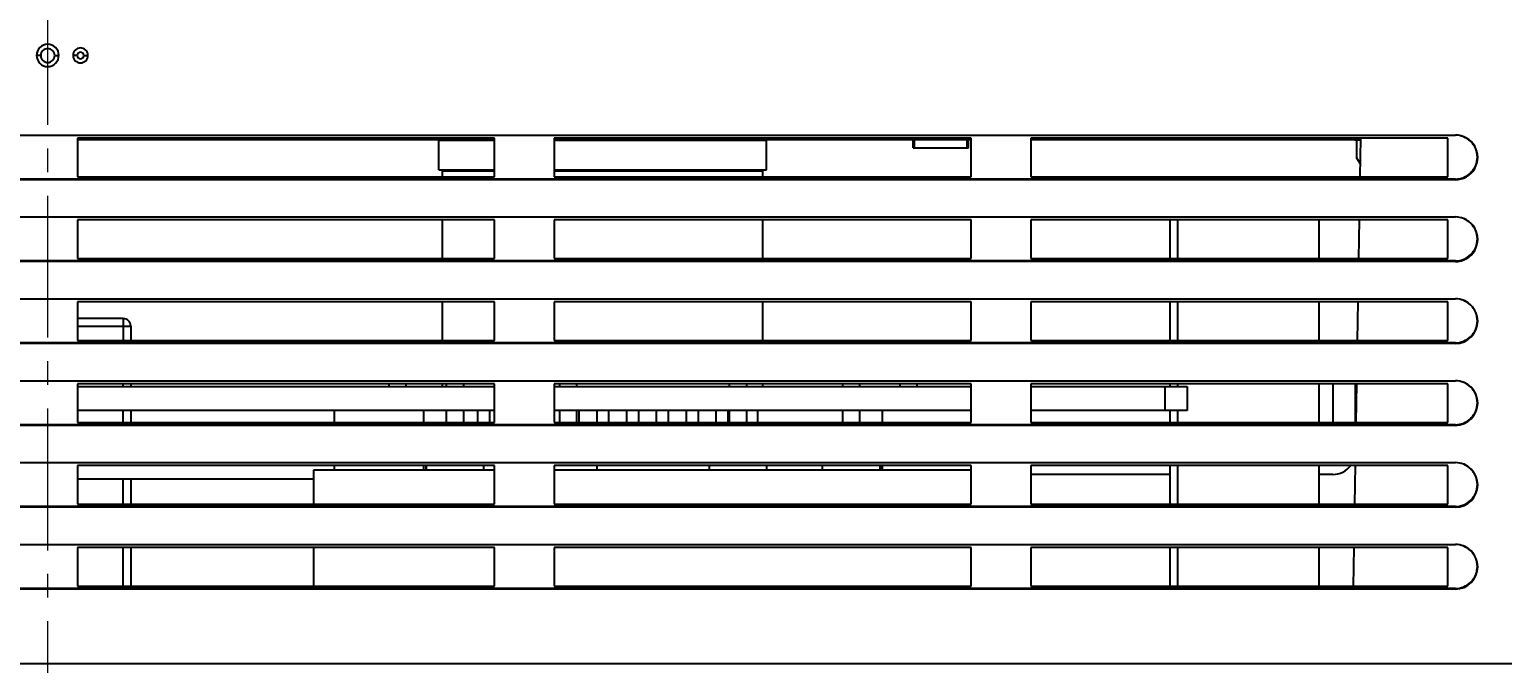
# Model space of a CAD drawing. Header units: millimetres. Extents: x 5329 to 6973, y -914 to -356.
# Drawn here: x 6537.2 to 6636.1, y -675.1 to -632.5 of the extents above; entities that cross this region are included whole.
import ezdxf

# ---------------------------------------------------------------- set-up
doc = ezdxf.new("R2010")
doc.units = ezdxf.units.MM
doc.header["$PDMODE"] = 3
doc.header["$PDSIZE"] = 1
doc.linetypes.add('CENTER', pattern=[17.8, 10.75, -2.35, 2.35, -2.35])
doc.linetypes.add('CENTER2', pattern=[28.575, 19.05, -3.175, 3.175, -3.175])
doc.layers.get('0').update_dxf_attribs({"linetype": 'CONTINUOUS'})
doc.layers.get('Defpoints').update_dxf_attribs({"linetype": 'CONTINUOUS'})
doc.layers.add('3', color=112, linetype='CENTER', lineweight=15)
doc.layers.add('Dim', color=1, linetype='CONTINUOUS')
doc.styles.add('OMI-1', font='arial.ttf', dxfattribs={"oblique": 1})
doc.dimstyles.new('1', dxfattribs={"dimtxt": 4, "dimasz": 2.5, "dimexe": 0.8, "dimexo": 0.3, "dimgap": 0.5, "dimtad": 1, "dimtoh": 1, "dimdec": 1, "dimzin": 0, "dimdsep": 46, "dimtxsty": 'OMI-1', "dimcen": 0, "dimclrd": 256, "dimclre": 256, "dimclrt": 256, "dimadec": 0, "dimazin": 0, "dimtfac": 0.8, "dimtdec": 1, "dimtix": 1, "dimtmove": 0, "dimatfit": 3, "dimfxl": 1, "dimtolj": 1, "dimtzin": 0, "dimarcsym": 0})

# ---------------------------------------------------------------- blocks, each defined once
blk = doc.blocks.new('*D6103')
at = {"layer": 'Defpoints', "color": 0}
for p in [(6580.446, -595.917), (6681.142, -770.807), (6696.606, -770.807)]:
    blk.add_point(p, dxfattribs=at)
at = {"layer": 'Dim', "lineweight": -2}
for p, q in [((6580.746, -595.917), (6697.406, -595.917)), ((6696.606, -598.417), (6696.606, -768.307)), ((6681.442, -770.807), (6697.406, -770.807))]:
    blk.add_line(p, q, dxfattribs=at)
at = {"layer": 'Dim'}
for points in [[(6697.022, -598.417), (6696.189, -598.417), (6696.606, -595.917)], [(6696.189, -768.307), (6697.022, -768.307), (6696.606, -770.807)]]:
    blk.add_solid(points, dxfattribs=at)
at = {"layer": 'Dim', "insert": (6694.063, -684.432), "char_height": 4, "attachment_point": 5, "rotation": 90, "style": 'OMI-1'}
blk.add_mtext('\\A1;\\A1;175.0', dxfattribs=at)

msp = doc.modelspace()

# ---------------------------------------------------------------- linework, layer by layer
at = {"color": 7, "linetype": 'Continuous'}
for p, q in [((6443.946, -639.607), (6632.946, -639.607)), ((6540.446, -639.807), (6540.446, -642.407)), ((6568.446, -639.807), (6540.446, -639.807)), ((6541.436, -639.807), (6541.436, -639.907)), ((6568.446, -642.407), (6568.446, -639.807)), ((6600.446, -639.807), (6572.446, -639.807)), ((6572.446, -639.807), (6572.446, -642.407)), ((6600.446, -642.407), (6600.446, -639.807)), ((6632.446, -639.807), (6604.446, -639.807)), ((6604.446, -639.807), (6604.446, -642.407)), ((6609.946, -639.907), (6609.946, -639.807)), ((6610.946, -639.907), (6610.946, -639.807)), ((6611.946, -639.907), (6611.946, -639.807)), ((6625.746, -639.807), (6625.746, -639.907)), ((6626.577, -639.807), (6626.534, -642.407)), ((6632.446, -642.407), (6632.446, -639.807)), ((6540.446, -639.907), (6568.446, -639.907)), ((6564.704, -641.949), (6564.704, -639.949)), ((6564.704, -639.949), (6568.446, -639.949)), ((6565.304, -639.907), (6565.304, -639.949)), ((6566.104, -639.907), (6566.104, -639.949)), ((6567.304, -639.907), (6567.304, -639.949)), ((6568.104, -639.907), (6568.104, -639.949)), ((6572.446, -639.907), (6600.446, -639.907)), ((6572.446, -639.949), (6586.704, -639.949)), ((6573.304, -639.907), (6573.304, -639.949)), ((6574.104, -639.907), (6574.104, -639.949)), ((6575.304, -639.907), (6575.304, -639.949)), ((6576.104, -639.907), (6576.104, -639.949)), ((6577.304, -639.907), (6577.304, -639.949)), ((6578.104, -639.907), (6578.104, -639.949)), ((6579.304, -639.907), (6579.304, -639.949)), ((6580.104, -639.907), (6580.104, -639.949)), ((6581.304, -639.907), (6581.304, -639.949)), ((6582.104, -639.907), (6582.104, -639.949)), ((6583.304, -639.907), (6583.304, -639.949)), ((6584.104, -639.907), (6584.104, -639.949)), ((6585.304, -639.907), (6585.304, -639.949)), ((6586.104, -639.907), (6586.104, -639.949)), ((6586.704, -641.949), (6586.704, -639.949)), ((6596.557, -640.457), (6596.557, -639.907)), ((6596.557, -640.457), (6600.266, -640.457)), ((6596.573, -640.457), (6596.573, -639.907)), ((6596.601, -640.457), (6596.601, -639.907)), ((6596.639, -640.457), (6596.639, -639.907)), ((6600.184, -640.457), (6600.184, -639.907)), ((6600.222, -640.457), (6600.222, -639.907)), ((6600.25, -640.457), (6600.25, -639.907)), ((6600.266, -640.457), (6600.266, -639.907)), ((6604.446, -639.907), (6626.575, -639.907)), ((6626.19, -639.907), (6626.193, -639.957)), ((6626.574, -639.957), (6626.193, -639.957)), ((6626.344, -641.157), (6626.344, -639.957)), ((6626.49, -639.907), (6626.493, -639.957)), ((6626.549, -641.513), (6626.344, -641.157)), ((6632.946, -642.566), (6443.946, -642.566)), ((6632.946, -642.607), (6443.946, -642.607)), ((6540.446, -642.407), (6568.446, -642.407)), ((6564.704, -641.949), (6568.446, -641.949)), ((6564.954, -642.407), (6564.954, -642.007)), ((6564.954, -642.007), (6568.446, -642.007)), ((6565.304, -641.949), (6565.304, -642.007)), ((6566.104, -641.949), (6566.104, -642.007)), ((6567.304, -641.949), (6567.304, -642.007)), ((6568.104, -641.949), (6568.104, -642.007)), ((6572.446, -641.949), (6586.704, -641.949)), ((6572.446, -642.007), (6586.454, -642.007)), ((6572.446, -642.407), (6600.446, -642.407)), ((6573.304, -641.949), (6573.304, -642.007)), ((6574.104, -641.949), (6574.104, -642.007)), ((6575.304, -641.949), (6575.304, -642.007)), ((6576.104, -641.949), (6576.104, -642.007)), ((6577.304, -641.949), (6577.304, -642.007)), ((6578.104, -641.949), (6578.104, -642.007)), ((6579.304, -641.949), (6579.304, -642.007)), ((6580.104, -641.949), (6580.104, -642.007)), ((6581.304, -641.949), (6581.304, -642.007)), ((6582.104, -641.949), (6582.104, -642.007)), ((6583.304, -641.949), (6583.304, -642.007)), ((6584.104, -641.949), (6584.104, -642.007)), ((6585.304, -641.949), (6585.304, -642.007)), ((6586.104, -641.949), (6586.104, -642.007)), ((6586.454, -642.407), (6586.454, -642.007)), ((6604.446, -642.407), (6632.446, -642.407)), ((6632.946, -642.607), (6632.946, -642.566)), ((6443.946, -645.107), (6632.946, -645.107)), ((6540.446, -645.307), (6540.446, -647.907)), ((6568.446, -645.307), (6540.446, -645.307)), ((6564.954, -647.907), (6564.954, -645.307)), ((6568.446, -647.907), (6568.446, -645.307)), ((6600.446, -645.307), (6572.446, -645.307)), ((6572.446, -645.307), (6572.446, -647.907)), ((6586.454, -647.907), (6586.454, -645.307)), ((6600.446, -647.907), (6600.446, -645.307)), ((6632.446, -645.307), (6604.446, -645.307)), ((6604.446, -645.307), (6604.446, -647.907)), ((6613.795, -647.907), (6613.795, -645.307)), ((6614.295, -645.307), (6614.295, -647.907)), ((6623.795, -647.907), (6623.795, -645.307)), ((6626.486, -645.307), (6626.443, -647.907)), ((6632.446, -647.907), (6632.446, -645.307)), ((6632.946, -648.066), (6443.946, -648.066)), ((6632.946, -648.107), (6443.946, -648.107)), ((6540.446, -647.907), (6568.446, -647.907)), ((6572.446, -647.907), (6600.446, -647.907)), ((6604.446, -647.907), (6632.446, -647.907)), ((6632.946, -648.107), (6632.946, -648.066)), ((6443.946, -650.607), (6632.946, -650.607)), ((6540.446, -650.807), (6540.446, -653.407)), ((6568.446, -650.807), (6540.446, -650.807)), ((6564.954, -653.407), (6564.954, -650.807)), ((6568.446, -653.407), (6568.446, -650.807)), ((6600.446, -650.807), (6572.446, -650.807)), ((6572.446, -650.807), (6572.446, -653.407)), ((6586.454, -653.407), (6586.454, -650.807)), ((6600.446, -653.407), (6600.446, -650.807)), ((6632.446, -650.807), (6604.446, -650.807)), ((6604.446, -650.807), (6604.446, -653.407)), ((6613.795, -653.407), (6613.795, -650.807)), ((6614.295, -650.807), (6614.295, -653.407)), ((6623.795, -653.407), (6623.795, -650.807)), ((6626.396, -650.807), (6626.353, -653.407)), ((6632.446, -653.407), (6632.446, -650.807)), ((6543.52, -651.94), (6540.446, -651.94)), ((6540.446, -652.44), (6544.02, -652.44)), ((6543.52, -651.94), (6543.52, -653.407)), ((6544.02, -652.44), (6544.02, -653.407)), ((6632.946, -653.566), (6443.946, -653.566)), ((6632.946, -653.607), (6443.946, -653.607)), ((6540.446, -653.407), (6568.446, -653.407)), ((6572.446, -653.407), (6600.446, -653.407)), ((6604.446, -653.407), (6632.446, -653.407)), ((6632.946, -653.607), (6632.946, -653.566)), ((6443.946, -656.107), (6632.946, -656.107)), ((6540.446, -656.307), (6540.446, -658.907)), ((6568.446, -656.307), (6540.446, -656.307)), ((6540.446, -656.507), (6568.446, -656.507)), ((6543.52, -656.507), (6543.52, -656.307)), ((6544.02, -656.307), (6544.02, -656.507)), ((6561.371, -656.507), (6561.371, -656.307)), ((6562.521, -656.507), (6562.521, -656.307)), ((6564.954, -656.507), (6564.954, -656.307)), ((6565.221, -656.507), (6565.221, -656.307)), ((6566.371, -656.507), (6566.371, -656.307)), ((6568.446, -658.907), (6568.446, -656.307)), ((6600.446, -656.307), (6572.446, -656.307)), ((6572.446, -656.307), (6572.446, -658.907)), ((6572.446, -656.507), (6600.446, -656.507)), ((6572.821, -656.507), (6572.821, -656.307)), ((6573.971, -656.507), (6573.971, -656.307)), ((6584.221, -656.507), (6584.221, -656.307)), ((6585.371, -656.507), (6585.371, -656.307)), ((6586.454, -656.507), (6586.454, -656.307)), ((6591.821, -656.507), (6591.821, -656.307)), ((6592.971, -656.507), (6592.971, -656.307)), ((6595.671, -656.507), (6595.671, -656.307)), ((6596.821, -656.507), (6596.821, -656.307)), ((6600.446, -658.907), (6600.446, -656.307)), ((6632.446, -656.307), (6604.446, -656.307)), ((6604.446, -656.307), (6604.446, -658.907)), ((6604.446, -656.507), (6614.946, -656.507)), ((6613.446, -656.507), (6613.446, -658.107)), ((6613.795, -656.507), (6613.795, -656.307)), ((6614.295, -656.307), (6614.295, -656.507)), ((6614.946, -656.507), (6614.946, -658.107)), ((6623.795, -658.907), (6623.795, -656.307)), ((6624.721, -656.307), (6624.721, -658.907)), ((6626.221, -656.307), (6626.221, -658.907)), ((6626.305, -656.307), (6626.262, -658.907)), ((6632.446, -658.907), (6632.446, -656.307)), ((6568.446, -658.107), (6540.446, -658.107)), ((6543.52, -658.907), (6543.52, -658.107)), ((6544.02, -658.107), (6544.02, -658.907)), ((6557.696, -658.907), (6557.696, -658.107)), ((6563.696, -658.907), (6563.696, -658.107)), ((6565.221, -658.907), (6565.221, -658.107)), ((6566.371, -658.907), (6566.371, -658.107)), ((6567.304, -658.107), (6567.304, -658.907)), ((6568.104, -658.107), (6568.104, -658.907)), ((6600.446, -658.107), (6572.446, -658.107)), ((6572.821, -658.907), (6572.821, -658.107)), ((6573.971, -658.907), (6573.971, -658.107)), ((6574.104, -658.107), (6574.104, -658.907)), ((6575.304, -658.107), (6575.304, -658.907)), ((6576.104, -658.107), (6576.104, -658.907)), ((6577.304, -658.107), (6577.304, -658.907)), ((6578.104, -658.107), (6578.104, -658.907)), ((6579.304, -658.107), (6579.304, -658.907)), ((6580.104, -658.107), (6580.104, -658.907)), ((6581.304, -658.107), (6581.304, -658.907)), ((6582.104, -658.107), (6582.104, -658.907)), ((6583.304, -658.107), (6583.304, -658.907)), ((6584.104, -658.107), (6584.104, -658.907)), ((6584.221, -658.907), (6584.221, -658.107)), ((6585.371, -658.907), (6585.371, -658.107)), ((6586.104, -658.107), (6586.104, -658.907)), ((6591.821, -658.907), (6591.821, -658.107)), ((6592.971, -658.907), (6592.971, -658.107)), ((6594.496, -658.907), (6594.496, -658.107)), ((6614.946, -658.107), (6604.446, -658.107)), ((6613.795, -658.907), (6613.795, -658.107)), ((6614.295, -658.107), (6614.295, -658.907)), ((6632.946, -659.066), (6443.946, -659.066)), ((6632.946, -659.107), (6443.946, -659.107)), ((6540.446, -658.907), (6568.446, -658.907)), ((6572.446, -658.907), (6600.446, -658.907)), ((6604.446, -658.907), (6632.446, -658.907)), ((6632.946, -659.107), (6632.946, -659.066)), ((6443.946, -661.607), (6632.946, -661.607)), ((6540.446, -661.807), (6540.446, -664.407)), ((6568.446, -661.807), (6540.446, -661.807)), ((6568.446, -662.107), (6556.296, -662.107)), ((6556.296, -662.107), (6556.296, -664.407)), ((6557.696, -662.107), (6557.696, -661.807)), ((6563.696, -662.107), (6563.696, -661.807)), ((6563.846, -662.107), (6563.846, -661.807)), ((6563.866, -662.107), (6563.866, -661.807)), ((6567.726, -662.107), (6567.726, -661.807)), ((6568.446, -664.407), (6568.446, -661.807)), ((6600.446, -661.807), (6572.446, -661.807)), ((6572.446, -661.807), (6572.446, -664.407)), ((6600.446, -662.107), (6572.446, -662.107)), ((6575.326, -662.107), (6575.326, -661.807)), ((6582.866, -662.107), (6582.866, -661.807)), ((6586.726, -662.107), (6586.726, -661.807)), ((6590.466, -662.107), (6590.466, -661.807)), ((6594.326, -662.107), (6594.326, -661.807)), ((6594.346, -662.107), (6594.346, -661.807)), ((6594.496, -662.107), (6594.496, -661.807)), ((6600.446, -664.407), (6600.446, -661.807)), ((6632.446, -661.807), (6604.446, -661.807)), ((6604.446, -661.807), (6604.446, -664.407)), ((6613.795, -662.407), (6604.446, -662.407)), ((6613.795, -664.407), (6613.795, -661.807)), ((6614.295, -661.807), (6614.295, -664.407)), ((6623.795, -664.407), (6623.795, -661.807)), ((6624.721, -662.407), (6623.795, -662.407)), ((6626.215, -661.807), (6626.172, -664.407)), ((6632.446, -664.407), (6632.446, -661.807)), ((6540.446, -662.707), (6556.296, -662.707)), ((6543.52, -664.407), (6543.52, -662.707)), ((6544.02, -662.707), (6544.02, -664.407)), ((6632.946, -664.566), (6443.946, -664.566)), ((6540.446, -664.407), (6568.446, -664.407)), ((6572.446, -664.407), (6600.446, -664.407)), ((6604.446, -664.407), (6632.446, -664.407)), ((6632.946, -664.607), (6632.946, -664.566)), ((6632.946, -664.607), (6443.946, -664.607)), ((6443.946, -667.107), (6632.946, -667.107)), ((6540.446, -667.307), (6540.446, -669.907)), ((6568.446, -667.307), (6540.446, -667.307)), ((6543.52, -669.907), (6543.52, -667.307)), ((6544.02, -667.307), (6544.02, -669.907)), ((6556.296, -667.307), (6556.296, -669.907)), ((6568.446, -669.907), (6568.446, -667.307)), ((6600.446, -667.307), (6572.446, -667.307)), ((6572.446, -667.307), (6572.446, -669.907)), ((6600.446, -669.907), (6600.446, -667.307)), ((6632.446, -667.307), (6604.446, -667.307)), ((6604.446, -667.307), (6604.446, -669.907)), ((6613.795, -669.907), (6613.795, -667.307)), ((6614.295, -667.307), (6614.295, -669.907)), ((6623.795, -669.907), (6623.795, -667.307)), ((6626.124, -667.307), (6626.081, -669.907)), ((6632.446, -669.907), (6632.446, -667.307)), ((6632.946, -670.066), (6443.946, -670.066)), ((6632.946, -670.107), (6443.946, -670.107)), ((6540.446, -669.907), (6568.446, -669.907)), ((6572.446, -669.907), (6600.446, -669.907)), ((6604.446, -669.907), (6632.446, -669.907)), ((6632.946, -670.107), (6632.946, -670.066)), ((6435.246, -675.107), (6641.646, -675.107))]:
    msp.add_line(p, q, dxfattribs=at)
for centre, radius, start, end in [((6543.52, -652.44), 0.5, 0, 90), ((6624.721, -660.907), 1.5, 270, 323.07012)]:
    msp.add_arc(centre, radius, start, end, dxfattribs=at)
for centre, major_axis, start_param, end_param in [((6632.946, -641.107), (0, 1.5), -3.141593, 0), ((6632.946, -646.607), (0, 1.5), -3.141593, 0), ((6632.946, -652.107), (1.5, 0), -1.570796, 1.570796), ((6632.946, -657.607), (1.5, 0), -1.570796, 1.570796), ((6632.946, -663.107), (1.5, 0), -1.570796, 1.570796), ((6632.946, -668.607), (1.5, 0), -1.570796, 1.570796)]:
    msp.add_ellipse(centre, major_axis=major_axis, ratio=1, start_param=start_param, end_param=end_param, dxfattribs=at)
for points, knots in [([(6539.196, -634.257), (6539.196, -634.066), (6539.034, -633.668), (6538.446, -633.427), (6537.858, -633.668), (6537.696, -634.066), (6537.696, -634.257)], [0, 0, 0, 0, 0.249949, 0.499993, 0.750041, 1, 1, 1, 1]), ([(6539.196, -634.257), (6539.196, -634.066), (6539.034, -633.668), (6538.446, -633.427), (6537.858, -633.668), (6537.696, -634.066), (6537.696, -634.257)], [0, 0, 0, 0, 0.249949, 0.499993, 0.750041, 1, 1, 1, 1]), ([(6538.913, -634.264), (6538.913, -634.145), (6538.812, -633.896), (6538.445, -633.747), (6538.079, -633.897), (6537.979, -634.145), (6537.979, -634.264)], [0, 0, 0, 0, 0.250449, 0.500571, 0.750365, 1, 1, 1, 1]), ([(6538.913, -634.264), (6538.913, -634.145), (6538.812, -633.896), (6538.445, -633.747), (6538.079, -633.897), (6537.979, -634.145), (6537.979, -634.264)], [0, 0, 0, 0, 0.250449, 0.500571, 0.750365, 1, 1, 1, 1]), ([(6541.146, -634.257), (6541.146, -634.13), (6541.038, -633.864), (6540.646, -633.704), (6540.254, -633.864), (6540.146, -634.13), (6540.146, -634.257)], [0, 0, 0, 0, 0.249966, 0.499989, 0.750014, 1, 1, 1, 1]), ([(6537.696, -634.257), (6537.696, -634.449), (6537.858, -634.847), (6538.446, -635.088), (6539.034, -634.847), (6539.196, -634.449), (6539.196, -634.257)], [0, 0, 0, 0, 0.249949, 0.499993, 0.750041, 1, 1, 1, 1]), ([(6537.696, -634.257), (6537.696, -634.449), (6537.858, -634.847), (6538.446, -635.088), (6539.034, -634.847), (6539.196, -634.449), (6539.196, -634.257)], [0, 0, 0, 0, 0.249949, 0.499993, 0.750041, 1, 1, 1, 1]), ([(6537.979, -634.264), (6537.948, -634.264), (6537.854, -634.263), (6537.76, -634.264), (6537.696, -634.257)], [0, 0, 0, 0, 0.320917, 1, 1, 1, 1]), ([(6537.696, -634.257), (6537.696, -634.449), (6537.858, -634.847), (6538.446, -635.088), (6539.034, -634.847), (6539.196, -634.449), (6539.196, -634.257)], [0, 0, 0, 0, 0.249949, 0.499993, 0.750041, 1, 1, 1, 1]), ([(6537.979, -634.264), (6537.948, -634.264), (6537.854, -634.263), (6537.76, -634.264), (6537.696, -634.257)], [0, 0, 0, 0, 0.320917, 1, 1, 1, 1]), ([(6537.979, -634.264), (6537.979, -634.384), (6538.08, -634.632), (6538.447, -634.782), (6538.812, -634.631), (6538.913, -634.383), (6538.913, -634.264)], [0, 0, 0, 0, 0.250449, 0.500571, 0.750365, 1, 1, 1, 1]), ([(6537.979, -634.264), (6537.979, -634.384), (6538.08, -634.632), (6538.447, -634.782), (6538.812, -634.631), (6538.913, -634.383), (6538.913, -634.264)], [0, 0, 0, 0, 0.250449, 0.500571, 0.750365, 1, 1, 1, 1]), ([(6538.913, -634.264), (6538.943, -634.264), (6539.038, -634.263), (6539.132, -634.264), (6539.196, -634.257)], [0, 0, 0, 0, 0.320917, 1, 1, 1, 1]), ([(6538.913, -634.264), (6538.943, -634.264), (6539.038, -634.263), (6539.132, -634.264), (6539.196, -634.257)], [0, 0, 0, 0, 0.320917, 1, 1, 1, 1]), ([(6540.146, -634.257), (6540.146, -634.385), (6540.254, -634.651), (6540.646, -634.811), (6541.038, -634.651), (6541.146, -634.385), (6541.146, -634.257)], [0, 0, 0, 0, 0.249966, 0.499989, 0.750014, 1, 1, 1, 1]), ([(6540.429, -634.264), (6540.398, -634.264), (6540.304, -634.263), (6540.21, -634.264), (6540.146, -634.257)], [0, 0, 0, 0, 0.320917, 1, 1, 1, 1]), ([(6540.863, -634.264), (6540.863, -634.209), (6540.816, -634.093), (6540.645, -634.024), (6540.476, -634.094), (6540.429, -634.209), (6540.429, -634.264)], [0, 0, 0, 0, 0.250516, 0.500571, 0.750258, 1, 1, 1, 1]), ([(6540.429, -634.264), (6540.429, -634.32), (6540.476, -634.436), (6540.646, -634.505), (6540.816, -634.435), (6540.863, -634.32), (6540.863, -634.264)], [0, 0, 0, 0, 0.250516, 0.500571, 0.750258, 1, 1, 1, 1]), ([(6540.863, -634.264), (6540.893, -634.264), (6540.988, -634.263), (6541.082, -634.264), (6541.146, -634.257)], [0, 0, 0, 0, 0.320917, 1, 1, 1, 1]), ([(6632.946, -642.566), (6633.323, -642.566), (6634.109, -642.246), (6634.582, -641.087), (6634.109, -639.928), (6633.323, -639.608), (6632.946, -639.608)], [0, 0, 0, 0, 0.250033, 0.5, 0.749967, 1, 1, 1, 1]), ([(6632.946, -648.066), (6633.323, -648.066), (6634.109, -647.746), (6634.582, -646.587), (6634.109, -645.428), (6633.323, -645.108), (6632.946, -645.108)], [0, 0, 0, 0, 0.250033, 0.5, 0.749967, 1, 1, 1, 1]), ([(6632.946, -653.566), (6633.323, -653.566), (6634.109, -653.246), (6634.582, -652.087), (6634.109, -650.928), (6633.323, -650.608), (6632.946, -650.608)], [0, 0, 0, 0, 0.250033, 0.5, 0.749967, 1, 1, 1, 1]), ([(6632.946, -659.066), (6633.323, -659.066), (6634.109, -658.746), (6634.582, -657.587), (6634.109, -656.428), (6633.323, -656.108), (6632.946, -656.108)], [0, 0, 0, 0, 0.250033, 0.5, 0.749967, 1, 1, 1, 1]), ([(6632.946, -664.566), (6633.323, -664.566), (6634.109, -664.246), (6634.582, -663.087), (6634.109, -661.928), (6633.323, -661.608), (6632.946, -661.608)], [0, 0, 0, 0, 0.250033, 0.5, 0.749967, 1, 1, 1, 1]), ([(6632.946, -670.066), (6633.323, -670.066), (6634.109, -669.746), (6634.582, -668.587), (6634.109, -667.428), (6633.323, -667.108), (6632.946, -667.108)], [0, 0, 0, 0, 0.250033, 0.5, 0.749967, 1, 1, 1, 1])]:
    msp.add_open_spline(points, degree=3, knots=knots, dxfattribs=at)
at = {"layer": '3', "linetype": 'CENTER2', "ltscale": 0.5}
msp.add_line((6538.446, -796.091), (6538.446, -387.103), dxfattribs=at)

# ---------------------------------------------------------------- dimensions: what is measured, and where the dimension line sits
at = {"layer": 'Dim'}
dim = msp.add_linear_dim(base=(6696.606, -770.807), p1=(6580.446, -595.917), p2=(6681.142, -770.807), angle=90, text='\\A1;175.0', dimstyle='1', override={"dimtxsty": 'OMI-1'}, dxfattribs=at)
dim.commit()
dim.dimension.update_dxf_attribs({"geometry": '*D6103', "text_midpoint": (6696.606, -684.432), "dimtype": 160})

doc.saveas('drawing.dxf')
